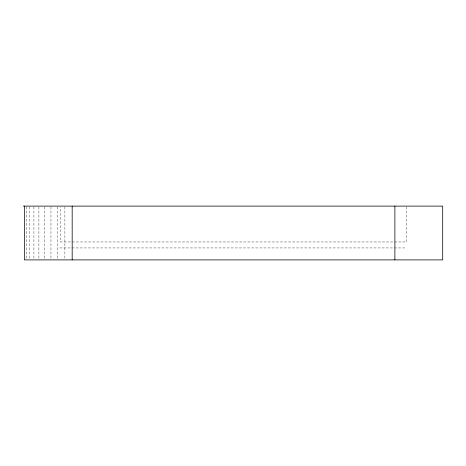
<?xml version="1.0" encoding="UTF-8"?>
<svg xmlns="http://www.w3.org/2000/svg" width="466" height="466" viewBox="0 0 466 466"><rect width="100%" height="100%" fill="white"/><g stroke="black" fill="none" stroke-linecap="round" stroke-linejoin="round"><path stroke-width="0.35" stroke-dasharray="2.33 1.75" d="M59.741 247.941L406.171 247.941M406.655 206.822L406.655 241.965L60.225 241.965L60.225 206.822M64.885 206.834L64.885 259.166M57.755 206.834L57.755 259.166M50.951 206.834L50.951 259.166M44.614 206.834L44.614 259.166M38.894 206.834L38.894 259.166M33.913 206.834L33.913 259.166M29.783 206.834L29.783 259.166M26.597 206.834L26.597 259.166"/><path stroke-width="0.7" d="M23.3 206.106L442.7 206.106L442.7 259.894L24.366 259.894L24.366 206.106M394.888 206.106L394.888 259.894M72.178 206.106L72.178 259.894"/></g></svg>
